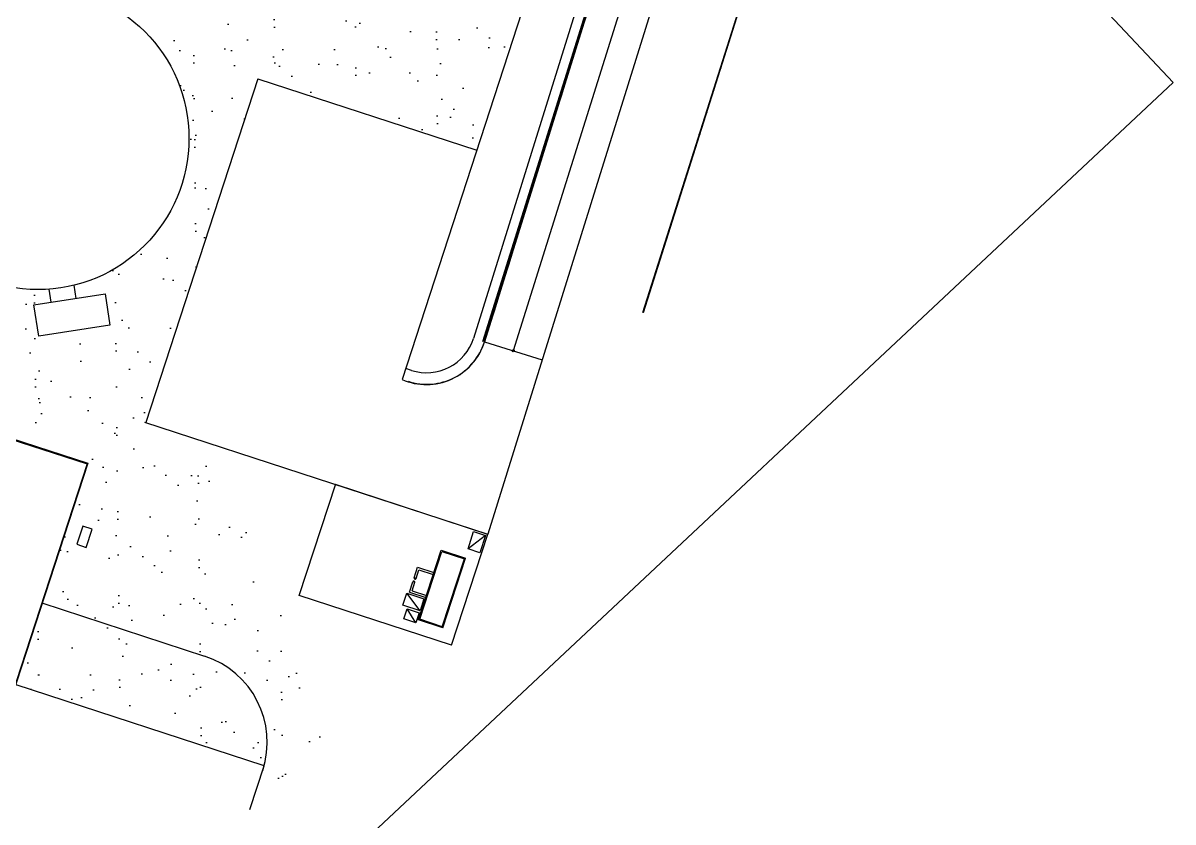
# Model space of a CAD drawing. Header units: metres. Extents: x 1796 to 2240, y -1398 to -999.
# Drawn here: x 2054.8 to 2169, y -1311 to -1231.8 of the extents above; entities that cross this region are included whole.
import ezdxf

# ---------------------------------------------------------------- set-up
doc = ezdxf.new("R2010")
doc.units = ezdxf.units.M
doc.header["$MEASUREMENT"] = 0
doc.layers.add('ARQUITETURA', color=253, linetype='CONTINUOUS')

msp = doc.modelspace()

# ---------------------------------------------------------------- hatches: boundary and pattern name
at = {"layer": 'ARQUITETURA'}
h = msp.add_hatch(dxfattribs=at)
h.set_pattern_fill('AR-SAND', color=116, scale=3, angle=-46.877, style=0)
h.set_pattern_definition([(350.62296, (1466.5355, -762.2295), (4.089919, 4.08927), [0, -4.56, 0, -5.1, 0, -4.875]), (320.623, (1466.5355, -762.2295), (9.808834, 1.91215), [0, -2.46, 0, -4.11, 0, -1.575]), (280.62296, (1464.013, -759.536), (6.39856, -6.807323), [0, -1.5, 0, -5.4, 0, -7.05]), (270.623, (1464.013, -759.536), (8.08648, -4.78256), [0, -0.75, 0, -3.54, 0, -4.05])])
edge = h.paths.add_edge_path(flags=16)
edge.add_arc((2066.29, -1207.21), 1.5, 0, 360)
edge = h.paths.add_edge_path(flags=16)
edge.add_arc((2057.6, -1198.56), 1.5, 0, 360)
edge = h.paths.add_edge_path(flags=16)
edge.add_arc((2073.67, -1217.85), 1.5, 0, 360)
edge = h.paths.add_edge_path()
edge.add_line((2077.35, -1309.79), (2085.45, -1302.21))
edge.add_line((2085.45, -1302.21), (2073.24, -1273.43))
edge.add_line((2073.24, -1273.43), (2067.01, -1271.4))
edge.add_line((2067.01, -1271.4), (2078.13, -1237.3))
edge.add_line((2078.13, -1237.3), (2099.86, -1244.38))
edge.add_line((2099.86, -1244.38), (2105.89, -1225.89))
edge.add_line((2105.89, -1225.89), (2099.91, -1223.94))
edge.add_line((2099.91, -1223.94), (2088.66, -1230.95))
edge.add_line((2088.66, -1230.95), (2087.39, -1231.75))
edge.add_line((2087.39, -1231.75), (2081.3, -1221.99))
edge.add_line((2081.3, -1221.99), (2075.32, -1212.4))
edge.add_arc((2015.07, -1249.96), 71, 31.9396, 58.4036)
edge.add_line((2052.27, -1189.48), (2051.64, -1190.5))
edge.add_line((2051.64, -1190.5), (2053.79, -1191.88))
edge.add_line((2053.79, -1191.88), (2048.27, -1200.82))
edge.add_line((2048.27, -1200.82), (2046.14, -1199.88))
edge.add_line((2046.14, -1199.88), (2045.08, -1201.6))
edge.add_line((2045.08, -1201.6), (2040.55, -1199.6))
edge.add_line((2040.55, -1199.6), (2026.15, -1232.21))
edge.add_line((2026.15, -1232.21), (2038.65, -1250.54))
edge.add_line((2038.65, -1250.54), (2041.81, -1254.47))
edge.add_line((2041.81, -1254.47), (2044.46, -1252.42))
edge.add_arc((2056.3, -1243.21), 15, -76.2429, 217.8803, ccw=False)
edge.add_line((2059.86, -1257.78), (2060.07, -1259.08))
edge.add_line((2060.07, -1259.08), (2062.97, -1258.62))
edge.add_line((2062.97, -1258.62), (2063.46, -1261.73))
edge.add_line((2063.46, -1261.73), (2056.4, -1262.84))
edge.add_line((2056.4, -1262.84), (2055.91, -1259.73))
edge.add_line((2055.91, -1259.73), (2057.58, -1259.47))
edge.add_line((2057.58, -1259.47), (2057.38, -1258.17))
edge.add_arc((2056.3, -1243.21), 15, 229.7345, 274.1253, ccw=False)
edge.add_line((2046.6, -1254.65), (2042.75, -1259.16))
edge.add_line((2042.75, -1259.16), (2047.01, -1260.55))
edge.add_line((2047.01, -1260.55), (2045.3, -1265.81))
edge.add_line((2045.3, -1265.81), (2040.35, -1264.19))
edge.add_line((2040.35, -1264.19), (2039.01, -1268.28))
edge.add_line((2039.01, -1268.28), (2061.18, -1275.51))
edge.add_line((2061.18, -1275.51), (2054.05, -1297.38))
edge.add_line((2054.05, -1297.38), (2078.77, -1305.44))
edge.add_line((2078.77, -1305.44), (2077.35, -1309.79))

# ---------------------------------------------------------------- linework, layer by layer
for p, q in [((1971.88, -1027.28), (2168.97, -1237.68)), ((2123.75, -1209.46, 0), (2100.96, -1282.47)), ((2115.76, -1214.46, 0), (2100.49, -1263.35)), ((2100.48, -1263.35), (2115.23, -1216.14)), ((2100.63, -1263.4), (2115.37, -1216.18)), ((2116.35, -1260.48, 0), (2130.32, -1216.39, 0)), ((2116.4, -1260.47, 0), (2130.36, -1216.4, 0)), ((2112.68, -1220.94, 0), (2099.53, -1263.05, 0)), ((2105.89, -1225.89), (2092.45, -1267.12)), ((2111.74, -1227.8), (2100.63, -1263.39)), ((2114.45, -1229.23), (2103.49, -1264.29)), ((2168.97, -1237.68), (2020.74, -1376.52)), ((2078.13, -1237.3), (2067.01, -1271.4)), ((2078.13, -1237.3), (2067.01, -1271.4)), ((2078.13, -1237.3), (2099.86, -1244.38)), ((1995.34, -1254.04), (2061.18, -1275.51)), ((1995.4, -1253.97), (2061.25, -1275.44)), ((2059.86, -1257.78), (2060.07, -1259.08)), ((2055.91, -1259.73), (2062.97, -1258.62)), ((2057.38, -1258.17), (2057.58, -1259.47)), ((2062.97, -1258.62), (2063.46, -1261.73)), ((2056.4, -1262.84), (2055.91, -1259.73)), ((2063.46, -1261.73), (2056.4, -1262.84)), ((2100.63, -1263.39), (2106.35, -1265.18)), ((2093.4, -1266.22), (2092.81, -1266.03)), ((2066.87, -1271.35), (2100.96, -1282.47)), ((2061.25, -1275.44), (2039.79, -1341.26)), ((2061.18, -1275.51), (2039.79, -1341.11)), ((2082.25, -1288.55), (2085.86, -1277.49)), ((2100.95, -1282.49), (2085.83, -1277.56)), ((2097.37, -1293.48), (2100.96, -1282.47)), ((2099, -1283.93), (2099.55, -1282.21)), ((2100.74, -1282.6), (2099, -1283.93)), ((2099.55, -1282.21), (2100.74, -1282.6)), ((2100.74, -1282.6), (2100.18, -1284.31)), ((2094.08, -1290.98), (2096.33, -1284.07)), ((2096.33, -1284.07), (2098.76, -1284.86)), ((2100.18, -1284.31), (2099, -1283.93)), ((2094.21, -1290.92), (2096.4, -1284.2)), ((2096.4, -1284.2), (2098.63, -1284.93)), ((2096.44, -1291.65), (2098.63, -1284.93)), ((2096.5, -1291.77), (2098.76, -1284.86)), ((2093.65, -1286.81), (2093.99, -1285.76)), ((2093.84, -1286.87), (2094.12, -1286.02)), ((2093.99, -1285.76), (2095.61, -1286.29)), ((2094.12, -1286.02), (2095.55, -1286.48)), ((2093.19, -1288.24), (2093.53, -1287.19)), ((2093.44, -1288.11), (2093.72, -1287.25)), ((2093.72, -1287.25), (2093.53, -1287.19)), ((2093.84, -1286.87), (2093.65, -1286.81)), ((2097.37, -1293.48), (2082.25, -1288.55)), ((2092.52, -1289.52), (2092.91, -1288.33)), ((2092.91, -1288.33), (2094.62, -1288.89)), ((2094.23, -1290.08), (2092.91, -1288.33)), ((2093.19, -1288.24), (2094.8, -1288.76)), ((2093.44, -1288.11), (2094.87, -1288.57)), ((2056.69, -1289.3), (2072.85, -1294.57)), ((2094.23, -1290.08), (2092.52, -1289.52)), ((2094.62, -1288.89), (2094.23, -1290.08)), ((2092.63, -1290.88), (2092.96, -1289.88)), ((2093.81, -1291.26), (2092.63, -1290.88)), ((2092.96, -1289.88), (2094.14, -1290.26)), ((2093.81, -1291.26), (2092.96, -1289.88)), ((2094.14, -1290.26), (2093.81, -1291.26)), ((2096.44, -1291.65), (2094.21, -1290.92)), ((2096.5, -1291.77), (2094.08, -1290.98)), ((2078.77, -1305.44), (2054.05, -1297.38)), ((2077.35, -1309.79), (2078.77, -1305.44))]:
    msp.add_line(p, q, dxfattribs=at)
msp.add_lwpolyline([(2060.17, -1283.47), (2061.11, -1283.78), (2061.7, -1281.97), (2060.76, -1281.67), (2060.17, -1283.47)], dxfattribs=at)
for centre, radius in [((2056.3, -1243.21), 15), ((2125.46, -1231.81, 0), 0.025), ((2124.76, -1234.01, 0), 0.025), ((2124.06, -1236.21, 0), 0.025), ((2123.37, -1238.41, 0), 0.025), ((2122.67, -1240.62, 0), 0.025), ((2121.97, -1242.82, 0), 0.025), ((2121.27, -1245.02, 0), 0.025), ((2120.57, -1247.22, 0), 0.025), ((2119.88, -1249.42, 0), 0.025), ((2119.18, -1251.63, 0), 0.025), ((2118.48, -1253.83, 0), 0.025), ((2117.78, -1256.03, 0), 0.025), ((2117.09, -1258.23, 0), 0.025), ((2116.39, -1260.44, 0), 0.025), ((2103.49, -1264.29), 0.1)]:
    msp.add_circle(centre, radius, dxfattribs=at)
for centre, radius, start, end in [((13583.71, -4824.43, 0), 12022.56, 162.527311, 162.770734), ((2094.86, -1261.58), 6.05, 246.4622, 342.4753), ((2094.9, -1261.6), 6, 251.9396, 342.6638), ((2094.9, -1261.61), 4.85, 251.9348, 342.6589), ((2093.62, -1287.22), 0.1, 341.9396, 161.9396), ((2093.75, -1286.84), 0.1, 161.9396, 341.9396), ((2070.06, -1303.12), 9, 341.9396, 71.9396)]:
    msp.add_arc(centre, radius, start, end, dxfattribs=at)

doc.saveas('drawing.dxf')
